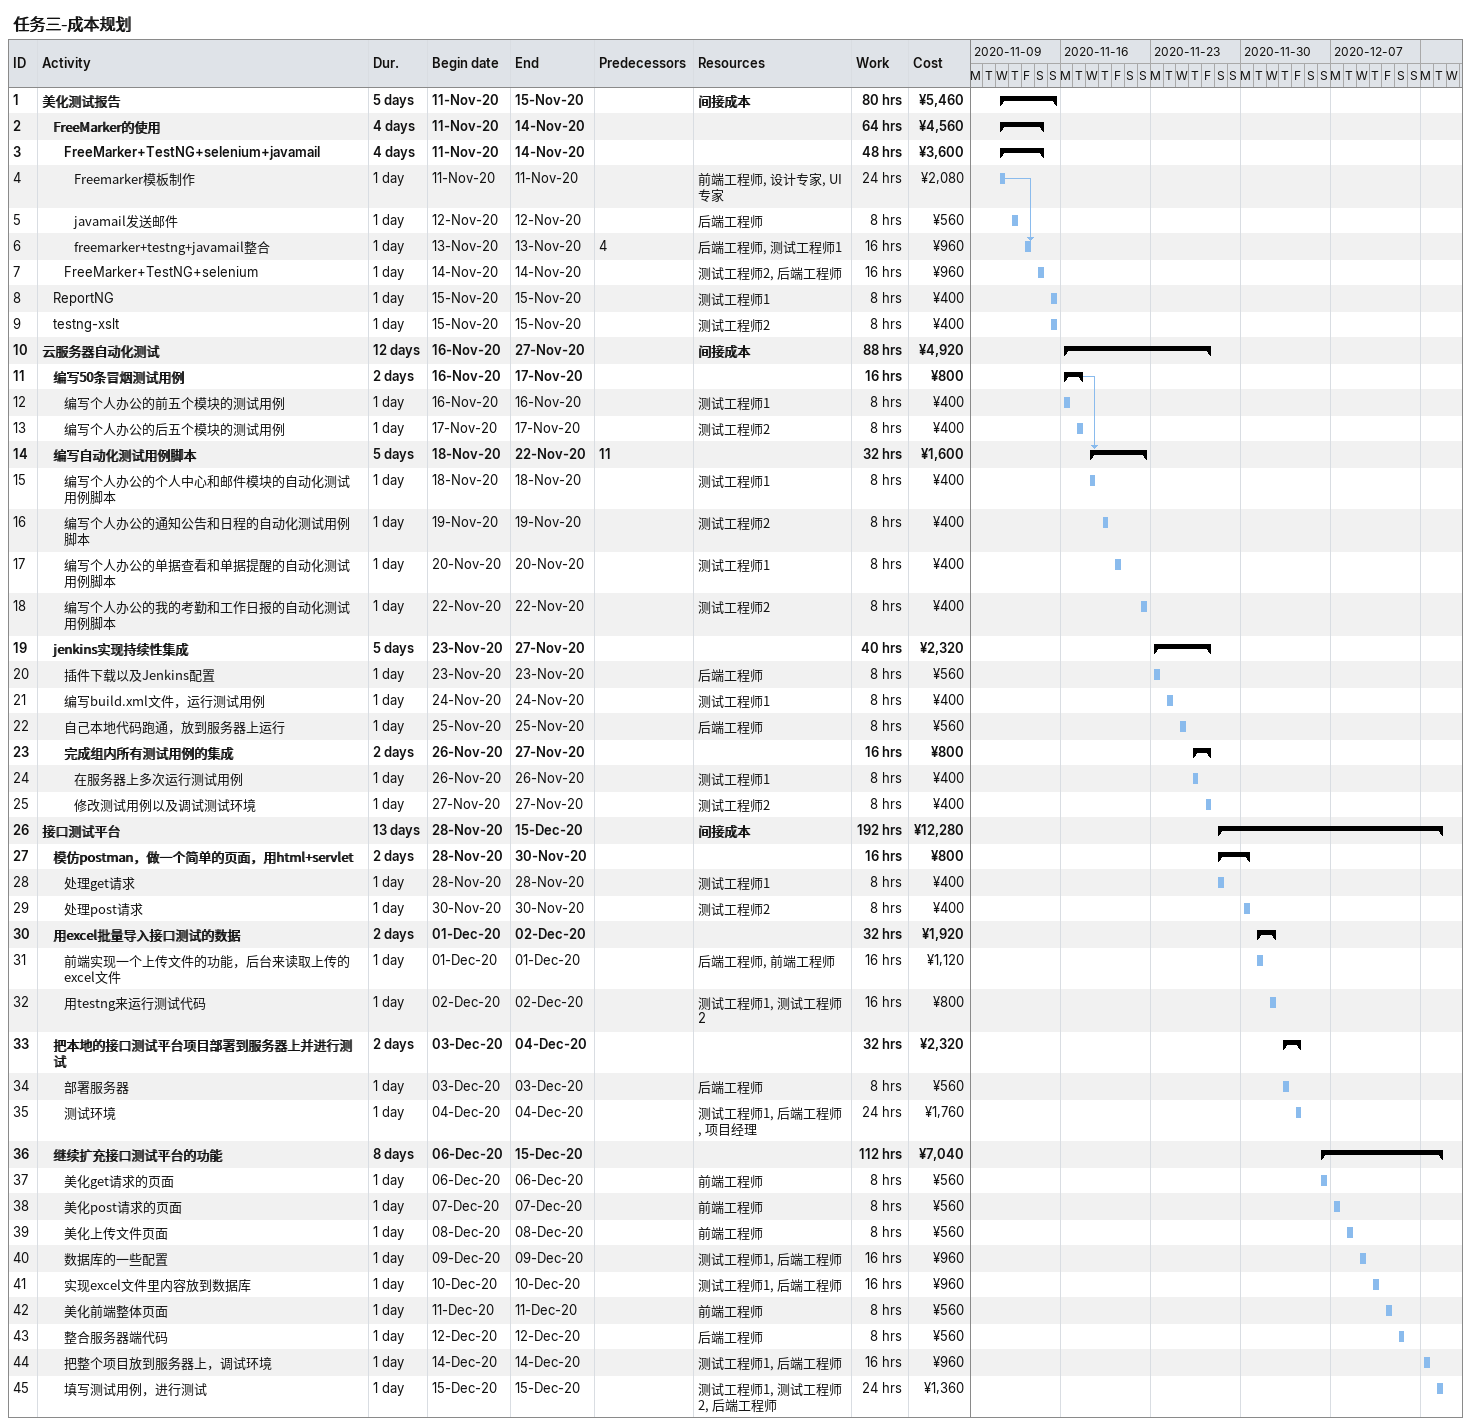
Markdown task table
任务三-成本规划

| ID | Level | Task | Duration | Start | Finish | Predecessors | Resources | Work (h) | Cost (¥) |
|---|---|---|---|---|---|---|---|---|---|
| 1 | 1 | **美化测试报告** | 5d | 2020-11-11 | 2020-11-15 |  | 间接成本 | 80 | 5460 |
| 2 | 2 | **FreeMarker的使用** | 4d | 2020-11-11 | 2020-11-14 |  |  | 64 | 4560 |
| 3 | 3 | **FreeMarker+TestNG+selenium+javamail** | 4d | 2020-11-11 | 2020-11-14 |  |  | 48 | 3600 |
| 4 | 4 | Freemarker模板制作 | 1d | 2020-11-11 | 2020-11-11 |  | 前端工程师, 设计专家, UI专家 | 24 | 2080 |
| 5 | 4 | javamail发送邮件 | 1d | 2020-11-12 | 2020-11-12 |  | 后端工程师 | 8 | 560 |
| 6 | 4 | freemarker+testng+javamail整合 | 1d | 2020-11-13 | 2020-11-13 | 4 | 后端工程师, 测试工程师1 | 16 | 960 |
| 7 | 3 | FreeMarker+TestNG+selenium | 1d | 2020-11-14 | 2020-11-14 |  | 测试工程师2, 后端工程师 | 16 | 960 |
| 8 | 2 | ReportNG | 1d | 2020-11-15 | 2020-11-15 |  | 测试工程师1 | 8 | 400 |
| 9 | 2 | testng-xslt | 1d | 2020-11-15 | 2020-11-15 |  | 测试工程师2 | 8 | 400 |
| 10 | 1 | **云服务器自动化测试** | 12d | 2020-11-16 | 2020-11-27 |  | 间接成本 | 88 | 4920 |
| 11 | 2 | **编写50条冒烟测试用例** | 2d | 2020-11-16 | 2020-11-17 |  |  | 16 | 800 |
| 12 | 3 | 编写个人办公的前五个模块的测试用例 | 1d | 2020-11-16 | 2020-11-16 |  | 测试工程师1 | 8 | 400 |
| 13 | 3 | 编写个人办公的后五个模块的测试用例 | 1d | 2020-11-17 | 2020-11-17 |  | 测试工程师2 | 8 | 400 |
| 14 | 2 | **编写自动化测试用例脚本** | 5d | 2020-11-18 | 2020-11-22 | 11 |  | 32 | 1600 |
| 15 | 3 | 编写个人办公的个人中心和邮件模块的自动化测试用例脚本 | 1d | 2020-11-18 | 2020-11-18 |  | 测试工程师1 | 8 | 400 |
| 16 | 3 | 编写个人办公的通知公告和日程的自动化测试用例脚本 | 1d | 2020-11-19 | 2020-11-19 |  | 测试工程师2 | 8 | 400 |
| 17 | 3 | 编写个人办公的单据查看和单据提醒的自动化测试用例脚本 | 1d | 2020-11-20 | 2020-11-20 |  | 测试工程师1 | 8 | 400 |
| 18 | 3 | 编写个人办公的我的考勤和工作日报的自动化测试用例脚本 | 1d | 2020-11-22 | 2020-11-22 |  | 测试工程师2 | 8 | 400 |
| 19 | 2 | **jenkins实现持续性集成** | 5d | 2020-11-23 | 2020-11-27 |  |  | 40 | 2320 |
| 20 | 3 | 插件下载以及Jenkins配置 | 1d | 2020-11-23 | 2020-11-23 |  | 后端工程师 | 8 | 560 |
| 21 | 3 | 编写build.xml文件，运行测试用例 | 1d | 2020-11-24 | 2020-11-24 |  | 测试工程师1 | 8 | 400 |
| 22 | 3 | 自己本地代码跑通，放到服务器上运行 | 1d | 2020-11-25 | 2020-11-25 |  | 后端工程师 | 8 | 560 |
| 23 | 3 | **完成组内所有测试用例的集成** | 2d | 2020-11-26 | 2020-11-27 |  |  | 16 | 800 |
| 24 | 4 | 在服务器上多次运行测试用例 | 1d | 2020-11-26 | 2020-11-26 |  | 测试工程师1 | 8 | 400 |
| 25 | 4 | 修改测试用例以及调试测试环境 | 1d | 2020-11-27 | 2020-11-27 |  | 测试工程师2 | 8 | 400 |
| 26 | 1 | **接口测试平台** | 13d | 2020-11-28 | 2020-12-15 |  | 间接成本 | 192 | 12280 |
| 27 | 2 | **模仿postman，做一个简单的页面，用html+servlet** | 2d | 2020-11-28 | 2020-11-30 |  |  | 16 | 800 |
| 28 | 3 | 处理get请求 | 1d | 2020-11-28 | 2020-11-28 |  | 测试工程师1 | 8 | 400 |
| 29 | 3 | 处理post请求 | 1d | 2020-11-30 | 2020-11-30 |  | 测试工程师2 | 8 | 400 |
| 30 | 2 | **用excel批量导入接口测试的数据** | 2d | 2020-12-01 | 2020-12-02 |  |  | 32 | 1920 |
| 31 | 3 | 前端实现一个上传文件的功能，后台来读取上传的excel文件 | 1d | 2020-12-01 | 2020-12-01 |  | 后端工程师, 前端工程师 | 16 | 1120 |
| 32 | 3 | 用testng来运行测试代码 | 1d | 2020-12-02 | 2020-12-02 |  | 测试工程师1, 测试工程师2 | 16 | 800 |
| 33 | 2 | **把本地的接口测试平台项目部署到服务器上并进行测试** | 2d | 2020-12-03 | 2020-12-04 |  |  | 32 | 2320 |
| 34 | 3 | 部署服务器 | 1d | 2020-12-03 | 2020-12-03 |  | 后端工程师 | 8 | 560 |
| 35 | 3 | 测试环境 | 1d | 2020-12-04 | 2020-12-04 |  | 测试工程师1, 后端工程师, 项目经理 | 24 | 1760 |
| 36 | 2 | **继续扩充接口测试平台的功能** | 8d | 2020-12-06 | 2020-12-15 |  |  | 112 | 7040 |
| 37 | 3 | 美化get请求的页面 | 1d | 2020-12-06 | 2020-12-06 |  | 前端工程师 | 8 | 560 |
| 38 | 3 | 美化post请求的页面 | 1d | 2020-12-07 | 2020-12-07 |  | 前端工程师 | 8 | 560 |
| 39 | 3 | 美化上传文件页面 | 1d | 2020-12-08 | 2020-12-08 |  | 前端工程师 | 8 | 560 |
| 40 | 3 | 数据库的一些配置 | 1d | 2020-12-09 | 2020-12-09 |  | 测试工程师1, 后端工程师 | 16 | 960 |
| 41 | 3 | 实现excel文件里内容放到数据库 | 1d | 2020-12-10 | 2020-12-10 |  | 测试工程师1, 后端工程师 | 16 | 960 |
| 42 | 3 | 美化前端整体页面 | 1d | 2020-12-11 | 2020-12-11 |  | 前端工程师 | 8 | 560 |
| 43 | 3 | 整合服务器端代码 | 1d | 2020-12-12 | 2020-12-12 |  | 后端工程师 | 8 | 560 |
| 44 | 3 | 把整个项目放到服务器上，调试环境 | 1d | 2020-12-14 | 2020-12-14 |  | 测试工程师1, 后端工程师 | 16 | 960 |
| 45 | 3 | 填写测试用例，进行测试 | 1d | 2020-12-15 | 2020-12-15 |  | 测试工程师1, 测试工程师2, 后端工程师 | 24 | 1360 |
